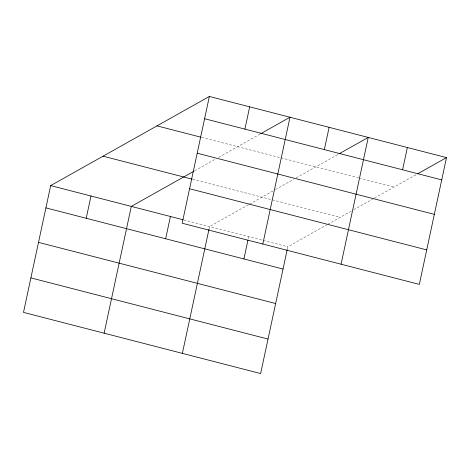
<?xml version="1.0" encoding="UTF-8"?>
<svg xmlns="http://www.w3.org/2000/svg" width="470" height="470" viewBox="0 0 470 470"><rect width="100%" height="100%" fill="white"/><g stroke="black" fill="none" stroke-linecap="round" stroke-linejoin="round"><path stroke-width="0.35" stroke-dasharray="2.35 1.76" d="M208.962 229.372L209.561 226.587L248.836 204.52M248.236 238.766L248.683 236.68M287.364 248.859L287.81 246.768L326.462 225.054M194.709 170.78L215.554 159.066M218.621 157.344L260.069 134.056M249.458 204.168L272.964 190.961M275.414 189.586L293.809 179.252M296.259 177.871L338.324 154.242M327.713 224.355L351.213 211.148M353.669 209.767L373.903 198.399M374.514 198.058L416.579 174.423M201.554 137.363L280.243 157.662M280.942 157.838L358.498 177.842M359.197 178.024L394.136 187.031M192.753 179.323L340.18 217.346M183.705 219.919L287.81 246.768"/><path stroke-width="0.7" d="M209.367 96.45L182.19 223.232L419.322 284.391L446.5 157.609L209.367 96.45L50.678 185.609L23.5 312.391L260.633 373.55L287.217 249.552M86.216 218.28L90.992 196.008M104.123 333.183L131.306 206.4L194.092 171.127M165.657 238.766L170.434 216.494M182.378 353.364L208.962 229.372M244.905 129.121L249.682 106.849M243.912 258.952L247.937 240.158M262.812 244.024L289.99 117.247L260.691 133.709M324.341 149.613L329.118 127.335M341.067 264.211L368.245 137.428L338.946 153.89M402.596 169.793L407.373 147.521M417.824 173.724L446.5 157.609M204.591 118.722L441.724 179.887M156.998 125.872L200.849 137.181M197.2 153.214L434.333 214.373M103.048 156.187L192.054 179.141M189.58 188.746L426.713 249.905M50.678 185.609L183.006 219.737M45.907 207.881L283.04 269.04M38.511 242.367L275.643 303.532M30.891 277.899L268.029 339.064"/></g></svg>
